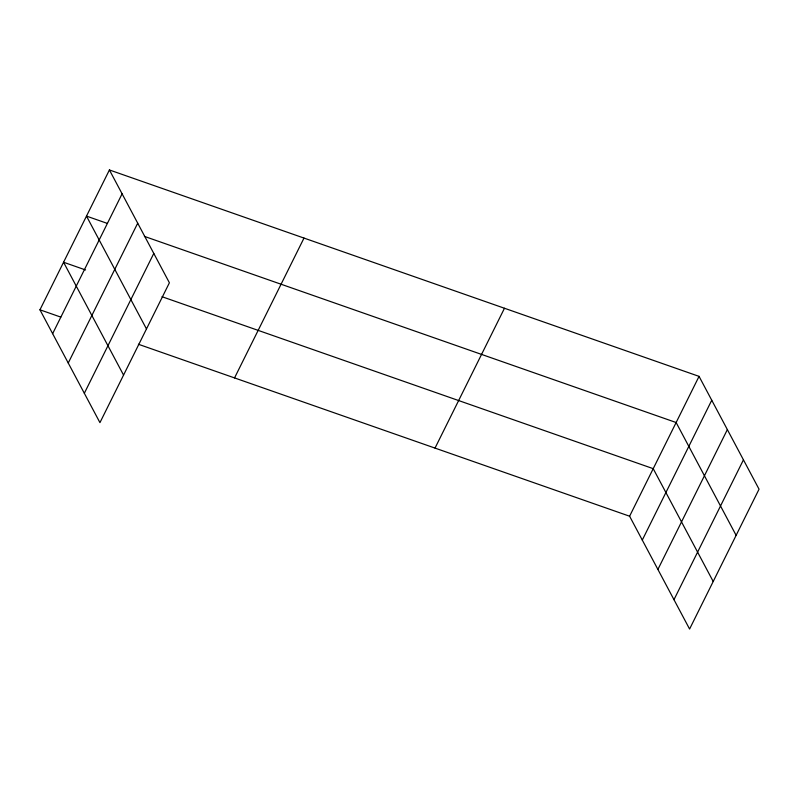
<?xml version="1.0" encoding="UTF-8"?>
<svg xmlns="http://www.w3.org/2000/svg" width="799" height="799" viewBox="0 0 799 799"><rect width="100%" height="100%" fill="white"/><g stroke="black" fill="none" stroke-linecap="round" stroke-linejoin="round"><path stroke-width="1.2" d="M109.413 169.957L169.398 282.786L99.945 422.631L39.95 309.802L109.413 169.957L699.055 376.369L759.05 489.198L689.587 629.043L629.602 516.214L138.397 344.259M52.634 333.662L122.097 193.827M68.245 363.026L137.708 223.181M84.334 393.268L153.788 253.433M234.536 377.917L304 238.082M435.016 448.099L504.479 308.254M629.602 516.214L699.055 376.369M642.286 540.074L711.749 400.239M657.897 569.437L727.36 429.592M673.976 599.679L743.44 459.844M107.336 223.41L86.492 216.11L146.477 328.938M144.399 236.384L676.134 422.521L736.129 535.35M85.573 269.962L63.57 262.252L123.555 375.081M162.017 296.719L653.212 468.663L713.207 581.492M39.95 309.802L60.794 317.103"/></g></svg>
